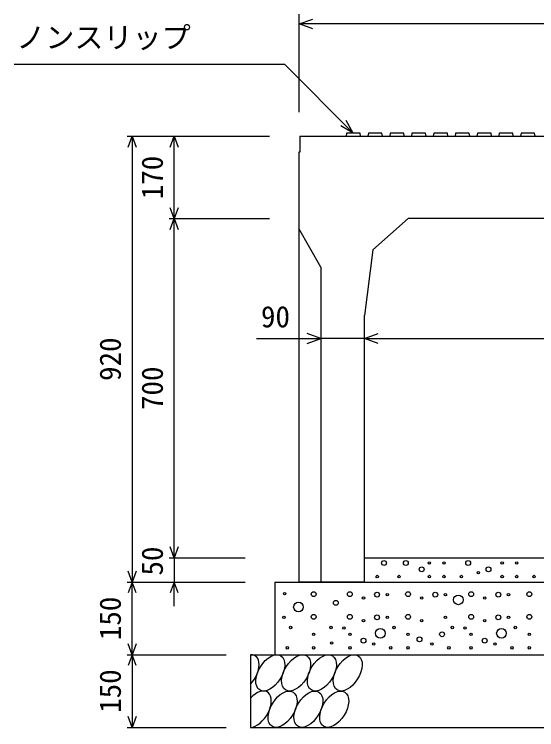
# Model space of a CAD drawing. Units: millimetres, scale not verified. Extents: x -16800 to 16800, y -5940 to 5940.
# Drawn here: x 2028 to 3105, y 2050 to 3526 of the extents above; entities that cross this region are included whole.
import ezdxf
from ezdxf.enums import TextEntityAlignment as Align

# ---------------------------------------------------------------- set-up
doc = ezdxf.new("R2010")
doc.units = ezdxf.units.MM
doc.header["$LTSCALE"] = 20
for name, color, linetype, lineweight in [('0-0_DIM', 7, 'Continuous', 25), ('0-2_HATCH', 6, 'Continuous', 25), ('0-5_OUTLINE', 3, 'Continuous', 25)]:
    doc.layers.add(name, color=color, linetype=linetype, lineweight=lineweight)
doc.styles.add('ＭＳ ゴシック', font='')
doc.styles.get('ＭＳ ゴシック').set_extended_font_data('MS Gothic')

msp = doc.modelspace()

# ---------------------------------------------------------------- linework, layer by layer
at = {"layer": '0-0_DIM'}
for p, q in [((2615, 3526.41), (2615, 3324.66)), ((3785, 3506.41), (2615, 3506.41)), ((2027.9, 3423.38), (2584.79, 3423.38)), ((2727, 3281.16), (2584.79, 3423.38)), ((2727, 3281.16), (2701.02, 3296.16)), ((2727, 3281.16), (2712, 3307.14)), ((2260.8, 3274.66), (2554.13, 3274.66)), ((2270.8, 3274.66), (2270.8, 2354.66)), ((2357.46, 3104.66), (2357.46, 3274.66)), ((2347.46, 3104.66), (2554.13, 3104.66)), ((2357.46, 2404.66), (2357.46, 3104.66)), ((2527.16, 2857.11), (2660, 2857.11)), ((2750, 2857.11), (2660, 2857.11)), ((2750, 2857.11), (3650, 2857.11)), ((2347.46, 2404.66), (2504.13, 2404.66)), ((2357.46, 2404.66), (2357.46, 2354.66)), ((2260.8, 2354.66), (2504.13, 2354.66)), ((2270.8, 2204.66), (2270.8, 2354.66)), ((2357.46, 2304.66), (2357.46, 2354.66)), ((2260.8, 2204.66), (2465, 2204.66)), ((2270.8, 2204.66), (2270.8, 2054.66)), ((2260.8, 2054.66), (2465, 2054.66))]:
    msp.add_line(p, q, dxfattribs=at)
for points in [[(2643.23, 3496.14), (2615.04, 3506.41), (2643.23, 3516.67)], [(2262.59, 3252.11), (2270.8, 3274.66), (2279.01, 3252.11)], [(2349.26, 3252.11), (2357.46, 3274.66), (2365.67, 3252.11)], [(2365.67, 3127.22), (2357.46, 3104.66), (2349.26, 3127.22)], [(2349.26, 3082.11), (2357.46, 3104.66), (2365.67, 3082.11)], [(2631.81, 2846.85), (2660, 2857.11), (2631.81, 2867.37)], [(2778.19, 2846.85), (2750, 2857.11), (2778.19, 2867.37)], [(2365.67, 2427.22), (2357.46, 2404.66), (2349.26, 2427.22)], [(2279.01, 2377.22), (2270.8, 2354.66), (2262.59, 2377.22)], [(2279.01, 2332.11), (2270.8, 2354.66), (2262.59, 2332.11)], [(2365.67, 2332.11), (2357.46, 2354.66), (2349.26, 2332.11)], [(2279.01, 2227.22), (2270.8, 2204.66), (2262.59, 2227.22)], [(2279.01, 2182.11), (2270.8, 2204.66), (2262.59, 2182.11)], [(2279.01, 2077.22), (2270.8, 2054.66), (2262.59, 2077.22)]]:
    msp.add_lwpolyline(points, dxfattribs=at)
at = {"layer": '0-2_HATCH'}
for points in [[(2742, 3274.66), (2741, 3281.16), (2713, 3281.16), (2712, 3274.66)], [(2787, 3274.66), (2786, 3281.16), (2758, 3281.16), (2757, 3274.66)], [(2832, 3274.66), (2831, 3281.16), (2803, 3281.16), (2802, 3274.66)], [(2877, 3274.66), (2876, 3281.16), (2848, 3281.16), (2847, 3274.66)], [(2922, 3274.66), (2921, 3281.16), (2893, 3281.16), (2892, 3274.66)], [(2967, 3274.66), (2966, 3281.16), (2938, 3281.16), (2937, 3274.66)], [(3012, 3274.66), (3011, 3281.16), (2983, 3281.16), (2982, 3274.66)], [(3057, 3274.66), (3056, 3281.16), (3028, 3281.16), (3027, 3274.66)], [(3102, 3274.66), (3101, 3281.16), (3073, 3281.16), (3072, 3274.66)]]:
    msp.add_lwpolyline(points, dxfattribs=at)
for centre, radius in [((2790.3, 2393.97), 5), ((2835.3, 2393.97), 5), ((2883.97, 2393.97), 2.5), ((2913.97, 2393.97), 2.5), ((2963.88, 2393.97), 5), ((3033.97, 2393.97), 2.5), ((3063.97, 2393.97), 2.5), ((2868.08, 2380.84), 5), ((3005.93, 2380.84), 5), ((2776.28, 2365.96), 2.5), ((2821.28, 2365.96), 2.5), ((2883.97, 2365.96), 2.5), ((2913.97, 2365.96), 2.5), ((2949.86, 2365.96), 2.5), ((2984.9, 2373.84), 2.5), ((3033.97, 2365.96), 2.5), ((3063.97, 2365.96), 2.5), ((3099.86, 2365.96), 2.5), ((2585.3, 2330.5), 2.5), ((2645.17, 2329.52), 5), ((2719.97, 2329.52), 5), ((2776.04, 2328.64), 5), ((2839.97, 2329.52), 5), ((2896.04, 2328.64), 5), ((2969.97, 2329.52), 5), ((3026.04, 2328.64), 5), ((3089.97, 2329.52), 5), ((2748.01, 2321.64), 2.5), ((2797.07, 2328.64), 2.5), ((2868.01, 2321.64), 2.5), ((2917.07, 2328.64), 2.5), ((2943.79, 2317.82), 10), ((2998.01, 2321.64), 2.5), ((3047.07, 2328.64), 2.5), ((2613.94, 2302.94), 10), ((2690.94, 2311.74), 5), ((2583.78, 2281.84), 2.5), ((2645.17, 2282.72), 5), ((2719.97, 2282.72), 5), ((2748.01, 2274.84), 2.5), ((2776.04, 2281.84), 5), ((2797.07, 2281.84), 2.5), ((2839.97, 2282.72), 5), ((2868.01, 2274.84), 2.5), ((2917.07, 2281.84), 2.5), ((2969.97, 2282.72), 5), ((2998.01, 2274.84), 2.5), ((3026.04, 2281.84), 5), ((3047.07, 2281.84), 2.5), ((3089.97, 2282.72), 5), ((2597.79, 2260.83), 2.5), ((2681.09, 2260.83), 2.5), ((2707.55, 2259.92), 2.5), ((2811.09, 2260.83), 2.5), ((2931.09, 2260.83), 2.5), ((2957.55, 2259.92), 2.5), ((3061.09, 2260.83), 2.5), ((2645.17, 2246.82), 2.5), ((2719.97, 2246.82), 2.5), ((2782.58, 2248.83), 10), ((2839.97, 2246.82), 2.5), ((2910.06, 2246.82), 5), ((2969.97, 2246.82), 2.5), ((3032.58, 2248.83), 10), ((3089.97, 2246.82), 2.5), ((2682.36, 2228.89), 2.5), ((2748.01, 2233.69), 5), ((2863.47, 2236.34), 5), ((2998.01, 2233.69), 5), ((2590.78, 2218.81), 2.5), ((2645.17, 2218.81), 2.5), ((2719.97, 2218.81), 2.5), ((2769.03, 2226.69), 2.5), ((2804.08, 2218.81), 2.5), ((2839.97, 2218.81), 2.5), ((2889.03, 2226.69), 2.5), ((2924.08, 2218.81), 2.5), ((2969.97, 2218.81), 2.5), ((3019.03, 2226.69), 2.5), ((3054.08, 2218.81), 2.5), ((3089.97, 2218.81), 2.5)]:
    msp.add_circle(centre, radius, dxfattribs=at)
for centre, start_param, end_param in [((2502.64, 2167.14), 4.385593, 6.6745444), ((2527.96, 2092.15), 3.5111464, 7.548991)]:
    msp.add_ellipse(centre, major_axis=(21.81, 35.31), ratio=0.5792, start_param=start_param, end_param=end_param, dxfattribs=at)
for centre in [(2555.84, 2167.14), (2609.05, 2167.14), (2662.26, 2167.14), (2715.47, 2167.14), (2581.16, 2092.15), (2634.37, 2092.15), (2687.58, 2092.15)]:
    msp.add_ellipse(centre, major_axis=(21.81, 35.31), ratio=0.5792, dxfattribs=at)
at = {"layer": '0-5_OUTLINE'}
for p, q in [((2617, 3274.66), (3200, 3274.66)), ((2617, 3274.66), (2617, 3241.66)), ((2615, 3241.66), (2615, 2354.66)), ((2617, 3241.66), (2615, 3241.66)), ((3560, 3104.66), (2840, 3104.66)), ((2660, 3004.66), (2615, 3084.66)), ((2660, 3004.66), (2660, 2354.66)), ((2750, 2354.66), (2750, 2904.66)), ((2750, 2404.66), (3650, 2404.66)), ((2565, 2354.66), (2565, 2204.66)), ((2565, 2354.66), (3835, 2354.66)), ((2750, 2354.66), (2615, 2354.66)), ((2515, 2204.66), (2515, 2054.66)), ((2515, 2204.66), (3885, 2204.66)), ((2515, 2054.66), (3885, 2054.66))]:
    msp.add_line(p, q, dxfattribs=at)
msp.add_lwpolyline([(2840, 3104.66), (2766.94, 3040.16), (2750, 2904.66)], dxfattribs=at)

# ---------------------------------------------------------------- texts
at = {"layer": '0-0_DIM', "style": 'ＭＳ ゴシック'}
for s, p in [('ノンスリップ', (2031.75, 3443.55)), ('90', (2536.57, 2867.11))]:
    msp.add_text(s, height=43.99, dxfattribs=at).set_placement(p, align=Align.BOTTOM_LEFT)
for s, p in [('170', (2347.46, 3144.66)), ('920', (2260.8, 2769.66)), ('700', (2347.46, 2709.66)), ('50', (2347.46, 2367.99)), ('150', (2260.8, 2234.66)), ('150', (2260.8, 2084.66))]:
    msp.add_text(s, height=43.99, rotation=90, dxfattribs=at).set_placement(p, align=Align.BOTTOM_LEFT)

doc.saveas('drawing.dxf')
